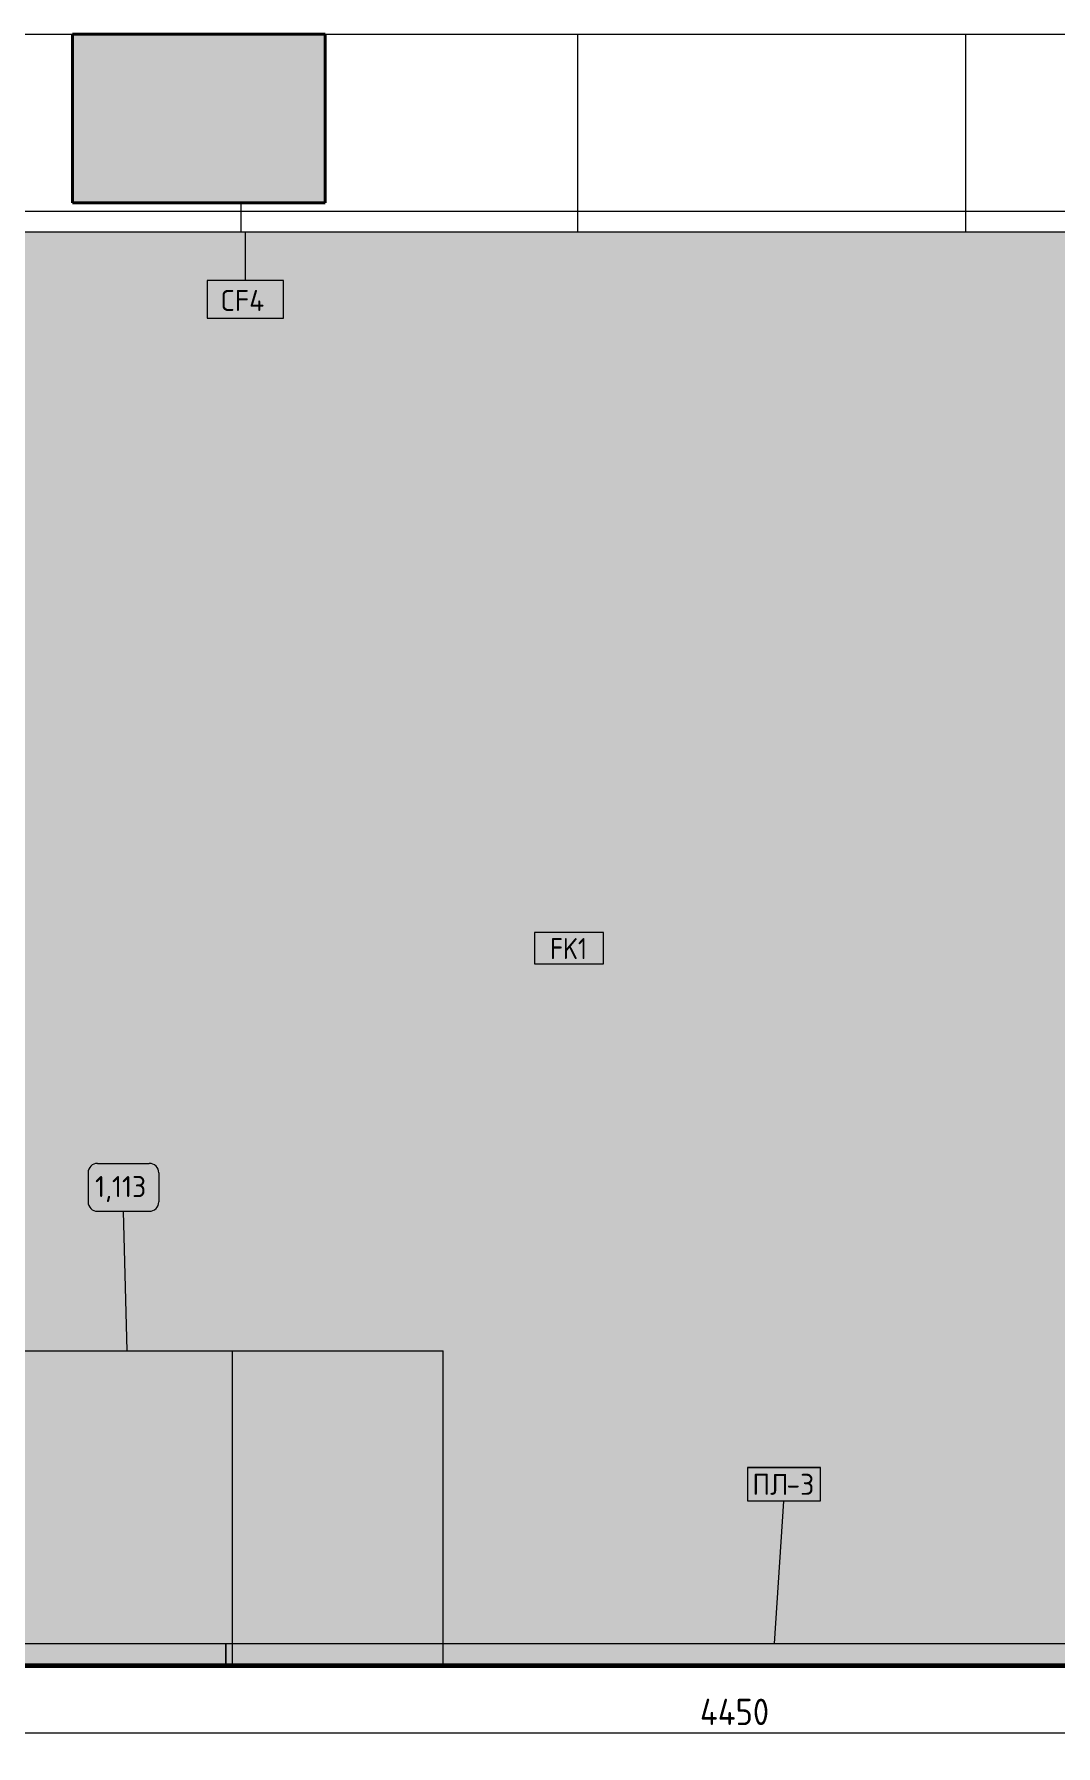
# Model space of a CAD drawing. Header units: millimetres. Extents: x 1401 to 56953, y -2645 to 12445.
# Drawn here: x 37372 to 39797, y 8207 to 12270 of the extents above; entities that cross this region are included whole.
import ezdxf

# ---------------------------------------------------------------- set-up
doc = ezdxf.new("R2010")
doc.units = ezdxf.units.MM
for name, color, linetype, lineweight in [('A-ANNO-DIMS', 7, 'Continuous', 9), ('A-ANNO-DIMS-25', 7, 'Continuous', 9), ('A-CLNG-IDEN', 7, 'Continuous', 9), ('A-DETL', 7, 'Continuous', 9), ('A-FLOR', 7, 'Continuous', 9), ('A-GENM', 7, 'Continuous', 9), ('A-GENM-IDEN', 7, 'Continuous', 9), ('A-WALL-IDEN', 7, 'Continuous', 9), ('A-WALL-PATT', 7, 'Continuous', 9), ('I-FURN-IDEN', 7, 'Continuous', 9), ('I-WALL', 7, 'Continuous', 9)]:
    doc.layers.add(name, color=color, linetype=linetype, lineweight=lineweight)
for name, color, linetype, lineweight, true_color in [('A-FLOR-1', 7, 'Continuous', 9, 0x787878), ('A-FLOR-FNSH-1', 7, 'Continuous', 30, 0x3c3c3c), ('A-FLOR-FNSH-2', 7, 'Continuous', 40, 0x3c3c3c), ('I-FURN-10', 7, 'Continuous', 9, 0xc0c0c0)]:
    doc.layers.add(name, color=color, linetype=linetype, lineweight=lineweight, true_color=true_color)
doc.layers.add('I-FURN-15', color=7, linetype='Continuous', lineweight=9, true_color=0x7f7f7f, transparency=0.7)
doc.styles.add('GOST Common_1', font='GOST_Common.ttf', dxfattribs={"height": 50})
doc.styles.add('GOST Common_2', font='GOST_Common.ttf', dxfattribs={"width": 0.9, "height": 50})
doc.styles.add('ISOCPEUR_2', font='isocpeur.ttf', dxfattribs={"width": 0.9, "height": 62.5})
doc.dimstyles.new('ISO-2_5_0_9К_БОЛЬШОЙ_1', dxfattribs={"dimscale": 304.8, "dimtxt": 62.248823, "dimasz": 0.123031, "dimexe": 0.098425, "dimexo": 0.246063, "dimgap": 0, "dimtad": 1, "dimdec": 0, "dimrnd": 10, "dimzin": 0, "dimdsep": 46, "dimtxsty": 'ISOCPEUR_2', "dimblk1": 'OBLIQUE', "dimblk2": 'OBLIQUE', "dimsah": 1, "dimcen": 0.09, "dimdle": 0.098425, "dimazin": 0, "dimtfac": 1, "dimtdec": 4, "dimtix": 1, "dimtmove": 0, "dimatfit": 3, "dimfxl": 1, "dimtvp": 1, "dimtolj": 1, "dimtzin": 0, "dimarcsym": 2})

# ---------------------------------------------------------------- blocks, each defined once
blk = doc.blocks.new('1_113 тумба - 1_113 тумба-31126920-Развертка 01-1')
at = {"layer": 'I-FURN-15'}
for points in [[(7040.9, 8450), (7540, 8450), (7540, 9145), (7040, 9145), (7040, 8860), (7040.9, 8860), (7040.9, 8820)], [(7540, 8450), (8040, 8450), (8040, 9145), (7540, 9145), (7540, 8661.4)], [(8540, 8450), (8540, 9145), (8040, 9145), (8040, 8450), (8070, 8450)], [(7527.5, 8400), (7540, 8400), (7540, 8450), (7040.9, 8450), (7040.9, 8400), (7256.3, 8400)], [(8024, 8400), (8040, 8400), (8040, 8450), (7540, 8450), (7540, 8400)], [(8070, 8400), (8540, 8400), (8540, 8450), (8040, 8450), (8040, 8400)]]:
    blk.add_hatch(color=256, dxfattribs=at).paths.add_polyline_path(points)
at = {"layer": 'I-FURN-10'}
for p, q in [((7040, 9145), (7540, 9145)), ((7040, 8400), (7040, 9145)), ((7540, 9145), (8040, 9145)), ((7540, 8400), (7540, 9145)), ((7540, 8400), (7540, 9145)), ((8040, 8400), (8040, 9145)), ((8040, 9145), (8540, 9145)), ((8040, 8400), (8040, 9145)), ((8540, 8400), (8540, 9145))]:
    blk.add_line(p, q, dxfattribs=at)
blk = doc.blocks.new('Плинтус - Плинтус темный _ст_школа_-32862353-Развертка 01-1')
at = {"layer": 'A-GENM'}
blk.add_hatch(color=256, dxfattribs=at).paths.add_polyline_path([(7010, 8400), (7020.9, 8400), (7020.9, 8450), (6995, 8450), (6995, 8400)])
for p, q in [((6995, 8450), (7020.9, 8450)), ((6995, 8450), (6995, 8400)), ((7020.9, 8450), (7040, 8450)), ((7040, 8450), (7040.9, 8450)), ((7040.9, 8450), (8024, 8450)), ((8024, 8400), (8024, 8450))]:
    blk.add_line(p, q, dxfattribs=at)
blk = doc.blocks.new('Плинтус - Плинтус темный _ст_школа_-33412820-Развертка 01-1')
at = {"layer": 'A-GENM'}
blk.add_hatch(color=256, dxfattribs=at).paths.add_polyline_path([(8540, 8400), (10659, 8400), (10659, 8450), (8540, 8450)])
for p, q in [((8024, 8450), (8024, 8400)), ((8024, 8450), (8540, 8450)), ((8540, 8450), (10659, 8450)), ((10659, 8450), (10659, 8400))]:
    blk.add_line(p, q, dxfattribs=at)
blk = doc.blocks.new('DIMBLOCK39-Развертка 01-1')
at = {"layer": 'A-ANNO-DIMS-25'}
for p, q in [((36812.4, 8325), (36812.4, 8207.3)), ((36812.4, 8237.3), (36812.4, 8319.8)), ((41261.4, 8237.3), (41261.4, 8319.8)), ((41261.4, 8315), (41261.4, 8207.3)), ((41261.4, 8237.3), (36812.4, 8237.3))]:
    blk.add_line(p, q, dxfattribs=at)
at = {"layer": 'A-ANNO-DIMS-25', "lineweight": 20}
for p, q in [((36812.4, 8237.3), (36831.2, 8256.1)), ((41261.4, 8237.3), (41280.2, 8256.1)), ((36812.4, 8237.3), (36793.7, 8218.6)), ((41261.4, 8237.3), (41242.7, 8218.6))]:
    blk.add_line(p, q, dxfattribs=at)
at = {"layer": 'A-ANNO-DIMS-25', "color": 0, "insert": (38952, 8319), "char_height": 62.5, "width": 203.985, "attachment_point": 1, "line_spacing_factor": 1.149209, "style": 'ISOCPEUR_2'}
blk.add_mtext('4450', dxfattribs=at)
blk = doc.blocks.new('_Oblique')
at = {"color": 0, "linetype": 'ByBlock', "lineweight": -2}
blk.add_line((-0.5, -0.5), (0.5, 0.5), dxfattribs=at)
blk = doc.blocks.new('М_потолков - Марка_ Имя типа-25382930-Развертка 01-1')
at = {"layer": 'A-CLNG-IDEN'}
for p, q in [((8160.6, 11685.2), (7979.4, 11685.2)), ((7979.4, 11685.2), (7979.4, 11595.8)), ((8160.6, 11595.8), (8160.6, 11685.2)), ((7979.4, 11595.8), (8160.6, 11595.8))]:
    blk.add_line(p, q, dxfattribs=at)
blk = doc.blocks.new('Mark Reiling - Mark Reiling-26174330-Развертка 01-1')
at = {"layer": 'A-GENM-IDEN'}
for p, q in [((9262.3, 8867.8), (9262.3, 8789)), ((9262.3, 8867.8), (9435.7, 8867.8)), ((9435.7, 8867.8), (9262.3, 8867.8)), ((9262.3, 8867.8), (9262.3, 8789)), ((9435.7, 8789), (9435.7, 8867.8)), ((9435.7, 8789), (9435.7, 8867.8)), ((9262.3, 8789), (9435.7, 8789)), ((9262.3, 8789), (9435.7, 8789))]:
    blk.add_line(p, q, dxfattribs=at)
blk = doc.blocks.new('М_стена_0001 - Типоразмер_без рамки-25382661-Развертка 01-1')
at = {"layer": 'A-WALL-IDEN'}
for p, q in [((6839.5, 10138.1), (6676.2, 10138.1)), ((6676.2, 10138.1), (6676.2, 10063.1)), ((6839.5, 10063.1), (6839.5, 10138.1)), ((6676.2, 10063.1), (6839.5, 10063.1))]:
    blk.add_line(p, q, dxfattribs=at)
blk = doc.blocks.new('Марка_Мебель - В прямоуг_Balcon_Марка-25523697-Развертка 01-1')
at = {"layer": 'I-FURN-IDEN'}
for p, q in [((7719.6, 9589.8), (7842.4, 9589.8)), ((7697.1, 9567.3), (7697.1, 9498.3)), ((7864.9, 9567.3), (7864.9, 9498.5)), ((7719.5, 9476), (7842.4, 9476))]:
    blk.add_line(p, q, dxfattribs=at)
for centre, radius, start, end in [((7719.6, 9567.3), 22.5, 90, 180), ((7842.4, 9567.3), 22.5, 0, 90), ((7719.5, 9498.3), 22.3, 180, 270), ((7842.4, 9498.5), 22.5, 270, 0)]:
    blk.add_arc(centre, radius, start, end, dxfattribs=at)

msp = doc.modelspace()

# ---------------------------------------------------------------- hatches: boundary and pattern name
at = {"layer": 'A-FLOR-1'}
h = msp.add_hatch(dxfattribs=at)
h.set_pattern_fill('FP_16', color=256, style=0, pattern_type=2)
h.set_pattern_definition([(45, (29802.45, 0), (-14.25598, 14.25598), []), (45, (29816.705, 0), (-14.25598, 14.25598), [25.202, -5.04, 0.8382, -4.202])])
h.paths.add_polyline_path([(42192.3461, 11870), (42212.4494, 11870), (42212.4494, 12270), (41962.4494, 12270), (41962.4494, 11870), (42191.4494, 11870)])
h.paths.add_polyline_path([(37462.4494, 11870), (38062.4494, 11870), (38062.4494, 12270), (37462.4494, 12270)])
h = msp.add_hatch(color=256, dxfattribs=at)
h.paths.add_polyline_path([(33532.4366, 8394.2429), (40487.3586, 8394.2429), (40484.5262, 8395), (33532.4366, 8395)])
h.paths.add_polyline_path([(42212.5252, 8394.2429), (42212.5252, 8395), (41247.2095, 8395), (41244.3904, 8394.2429), (42144.712, 8394.2429)])
h.paths.add_polyline_path([(41131.4733, 8394.2429), (41131.4485, 8395), (40601.932, 8395), (40601.9504, 8394.2429), (41131.4485, 8394.2429)])
at = {"layer": 'A-WALL-PATT'}
h = msp.add_hatch(color=256, dxfattribs=at)
h.paths.add_polyline_path([(40461.4494, 8400), (40467.5728, 8400), (40470.4495, 8400.7726), (40470.4495, 10200), (40462.4495, 10200), (40462.4495, 11800), (36812.4494, 11800), (36812.4494, 8860), (36842.4494, 8860), (36842.4494, 9145), (38342.4494, 9145), (38342.4494, 8450), (40461.4494, 8450)])
h.paths.add_polyline_path([(36823.3179, 8450), (36823.3179, 8820), (36812.4494, 8820), (36812.4494, 8450)])

# ---------------------------------------------------------------- linework, layer by layer
at = {"layer": 'A-CLNG-IDEN'}
msp.add_line((37872.4494, 11800), (37872.4494, 11685.2334), dxfattribs=at)
at = {"layer": 'A-DETL'}
msp.add_line((33553.4495, 11850), (42193.4495, 11850), dxfattribs=at)
at = {"layer": 'A-FLOR'}
msp.add_line((33552.4495, 12270), (41962.4494, 12270), dxfattribs=at)
at = {"layer": 'A-FLOR-FNSH-1'}
for p, q in [((33532.4366, 8395), (40484.5262, 8395)), ((40467.5728, 8400), (35197.4495, 8400))]:
    msp.add_line(p, q, dxfattribs=at)
at = {"layer": 'A-FLOR-FNSH-2'}
for p, q in [((38062.4494, 12270), (37462.4494, 12270)), ((37462.4494, 12270), (37462.4494, 11870)), ((38062.4494, 11870), (38062.4494, 12270)), ((37462.4494, 11870), (38062.4494, 11870))]:
    msp.add_line(p, q, dxfattribs=at)
at = {"layer": 'A-GENM-IDEN'}
msp.add_line((39128.9494, 8450), (39151.4494, 8787.9553), dxfattribs=at)
at = {"layer": 'I-FURN-IDEN'}
msp.add_line((37592.4494, 9145), (37583.4494, 9475.9644), dxfattribs=at)
at = {"layer": 'I-WALL'}
for p, q in [((38662.4494, 11800), (38662.4494, 12270)), ((39582.4495, 12270), (39582.4495, 11800)), ((37862.4494, 11870), (37862.4494, 11800)), ((40462.4495, 11800), (33553.4495, 11800))]:
    msp.add_line(p, q, dxfattribs=at)

# ---------------------------------------------------------------- block references
at = {"layer": 'A-CLNG-IDEN'}
msp.add_blockref('М_потолков - Марка_ Имя типа-25382930-Развертка 01-1', (29802.4495, 0), dxfattribs=at)
at = {"layer": 'A-GENM'}
for name in ['Плинтус - Плинтус темный _ст_школа_-32862353-Развертка 01-1', 'Плинтус - Плинтус темный _ст_школа_-33412820-Развертка 01-1']:
    msp.add_blockref(name, (29802.4495, 0), dxfattribs=at)
at = {"layer": 'A-GENM-IDEN'}
msp.add_blockref('Mark Reiling - Mark Reiling-26174330-Развертка 01-1', (29802.4495, 0), dxfattribs=at)
at = {"layer": 'A-WALL-IDEN'}
msp.add_blockref('М_стена_0001 - Типоразмер_без рамки-25382661-Развертка 01-1', (31883.1441, 0), dxfattribs=at)
at = {"layer": 'I-FURN-10'}
msp.add_blockref('1_113 тумба - 1_113 тумба-31126920-Развертка 01-1', (29802.4495, 0), dxfattribs=at)
at = {"layer": 'I-FURN-IDEN'}
msp.add_blockref('Марка_Мебель - В прямоуг_Balcon_Марка-25523697-Развертка 01-1', (29802.4495, 0), dxfattribs=at)

# ---------------------------------------------------------------- texts
at = {"layer": 'A-CLNG-IDEN', "insert": (37813.4974, 11663.0605), "char_height": 50, "width": 138.291094, "attachment_point": 1, "style": 'GOST Common_1'}
msp.add_mtext('CF4', dxfattribs=at)
at = {"layer": 'A-GENM-IDEN', "char_height": 50, "attachment_point": 1, "style": 'GOST Common_1'}
for s, insert, width in [('ПЛ', (39076.3013, 8852.8485), 98.206719), ('-3', (39157.33, 8852.8485), 86.181406)]:
    msp.add_mtext(s, dxfattribs=dict(at, insert=insert, width=width))
at = {"layer": 'A-WALL-IDEN', "insert": (38596.1396, 10124.5068), "char_height": 50, "width": 111.835406, "attachment_point": 1, "style": 'GOST Common_2'}
msp.add_mtext('FK1', dxfattribs=at)
at = {"layer": 'I-FURN-IDEN', "insert": (37516.0744, 9559.6667), "char_height": 50, "width": 154.324844, "attachment_point": 1, "style": 'GOST Common_1'}
msp.add_mtext('1,113', dxfattribs=at)

# ---------------------------------------------------------------- dimensions: what is measured, and where the dimension line sits
at = {"layer": 'A-ANNO-DIMS'}
dim = msp.add_linear_dim(base=(36812.4494, 8237.3054), p1=(41261.4494, 8390), p2=(36812.4494, 8400), dimstyle='ISO-2_5_0_9К_БОЛЬШОЙ_1', override={"dimpost": '<>', "dimfxl": 4449.011238}, dxfattribs=at)
dim.commit()
dim.dimension.update_dxf_attribs({"geometry": 'DIMBLOCK39-Развертка 01-1', "text_midpoint": (39036.9494, 8268.5554)})

doc.saveas('drawing.dxf')
